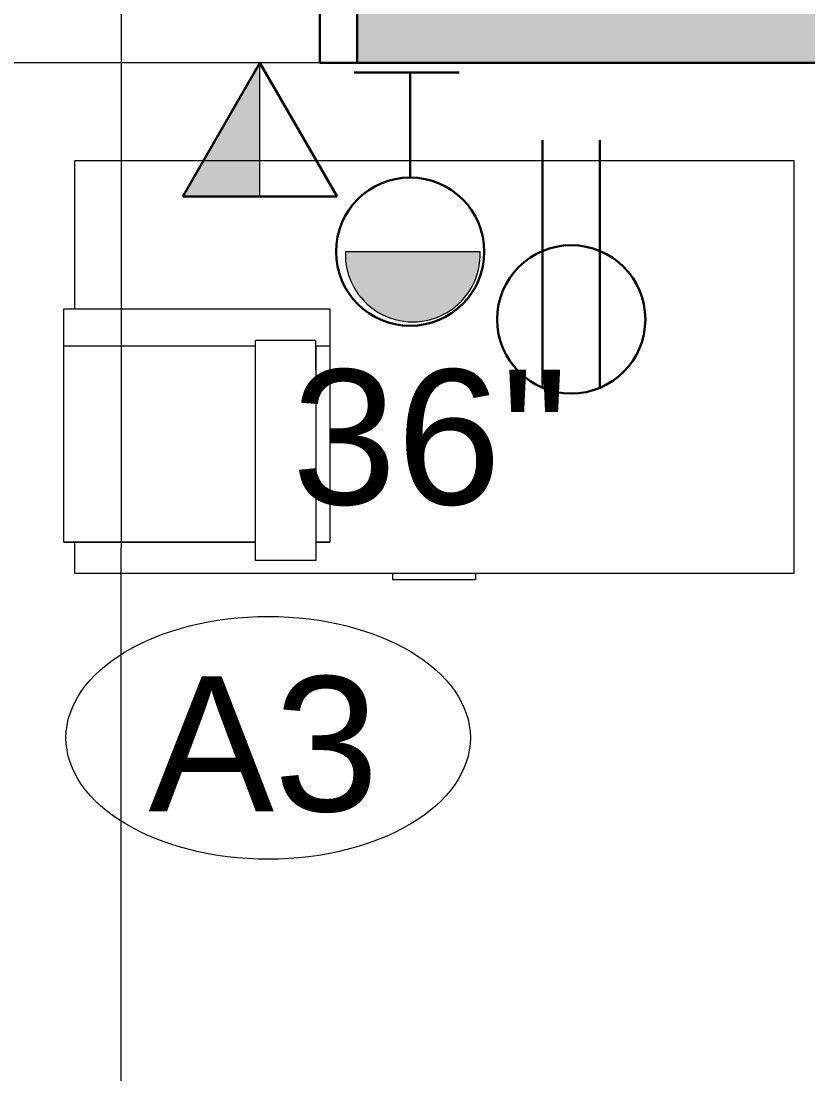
# Model space of a CAD drawing. Header units: inches. Extents: x -4688 to 1542, y -3558 to 978.
# Drawn here: x 966.37 to 992.63, y 533.25 to 568.4 of the extents above; entities that cross this region are included whole.
import ezdxf

# ---------------------------------------------------------------- set-up
doc = ezdxf.new("R2010")
doc.units = ezdxf.units.IN
doc.header["$MEASUREMENT"] = 0
for name, color, linetype, lineweight in [('A-ANNO-NOTE', 131, 'Continuous', 40), ('A-AREA-IDEN', 2, 'Continuous', 9), ('A-GLAZ', 151, 'Continuous', 18), ('A-WALL', 113, 'Continuous', 18), ('A-WALL-PATT', 111, 'Continuous', 18), ('I-FURN', 30, 'Continuous', 9), ('Q-SPCQ', 91, 'Continuous', 9), ('Q-SPCQ-IDEN', 132, 'Continuous', 9)]:
    doc.layers.add(name, color=color, linetype=linetype, lineweight=lineweight)
doc.styles.add('Arial', font='arial.ttf', dxfattribs={"height": 4.5})
doc.styles.add('Swis721 Lt BT', font='swissl.ttf', dxfattribs={"height": 4.5})

# ---------------------------------------------------------------- blocks, each defined once
blk = doc.blocks.new('Double Hung - side window 4_ X 6_ 3_ H-6086068-1st Floor Power _ Signal')
at = {"layer": 'A-GLAZ', "color": 8, "lineweight": 30}
for p, q in [((-18.75, 11), (-18, 11)), ((-18, 6.75), (-18, 11)), ((18, 6.75), (18, 11)), ((18.75, 11), (18, 11)), ((-18, 8.5), (-18, 6.75)), ((-18, 8.5), (-16.25, 8.5)), ((-16.25, 8.5), (-16.25, 6.75)), ((16.25, 8.5), (16.25, 6.75)), ((18, 8.5), (16.25, 8.5)), ((18, 8.5), (18, 6.75)), ((-16.25, 7.625), (16.25, 7.625)), ((-18, 6.75), (-16.25, 6.75)), ((-18, 6.75), (-17.5, 6.75)), ((-17.5, -11), (-17.5, 6.75)), ((18, 6.75), (16.25, 6.75)), ((17.5, 6.75), (18, 6.75)), ((17.5, 6.75), (17.5, -11)), ((-17.5, -11), (-18.75, -11)), ((17.5, -11), (18.75, -11))]:
    blk.add_line(p, q, dxfattribs=at)
blk = doc.blocks.new('Bed_Side_Table_5122 - T-4-V14-1st Floor Power _ Signal')
at = {"layer": 'I-FURN'}
for p, q in [((-1.378, 10), (1.378, 10)), ((-1.378, 9.787), (-1.378, 10)), ((1.378, 10), (1.378, 9.787)), ((-12, 9.787), (-1.378, 9.787)), ((-12, -3.992), (-12, 9.787)), ((-1.378, 9.787), (1.378, 9.787)), ((1.378, 9.787), (12, 9.787)), ((12, 9.787), (12, 8.739)), ((12, 0.954), (12, -3.992)), ((12, -3.992), (-12, -3.992))]:
    blk.add_line(p, q, dxfattribs=at)
blk = doc.blocks.new('Speaker_Phone_6931 - Phone-7340356-1st Floor Power _ Signal')
at = {"layer": 'Q-SPCQ'}
for p, q in [((-14.177, -4.455), (-5.302, -4.455)), ((-14.177, -12.24), (-14.177, -4.455)), ((-14.177, -4.455), (-5.302, -4.455)), ((-14.177, -12.24), (-14.177, -4.455)), ((-5.302, -4.455), (-5.302, -12.24)), ((-5.302, -4.455), (-5.302, -12.24)), ((-7.785, -6.506), (-7.785, -5.508)), ((-5.785, -5.508), (-7.785, -5.508)), ((-5.785, -5.508), (-5.785, -6.506)), ((-14.177, -5.687), (-7.785, -5.687)), ((-7.785, -12.851), (-7.785, -5.687)), ((-5.785, -5.687), (-5.302, -5.687)), ((-5.771, -5.687), (-5.771, -12.851)), ((-7.785, -12.24), (-14.177, -12.24)), ((-14.177, -12.24), (-7.785, -12.24)), ((-7.785, -12.851), (-7.785, -12.24)), ((-5.785, -12.24), (-5.302, -12.24)), ((-5.771, -12.24), (-5.771, -12.851)), ((-5.302, -12.24), (-5.771, -12.24)), ((-5.771, -12.851), (-7.785, -12.851)), ((-5.771, -12.851), (-7.785, -12.851))]:
    blk.add_line(p, q, dxfattribs=at)
blk = doc.blocks.new('Appliance_Specialty Equipment Tag - Standard-3515593-1st Floor Power _ Signal')
at = {"layer": 'Q-SPCQ-IDEN'}
blk.add_ellipse((-0.04989, 0.00375), major_axis=(-0.1406, 0), ratio=0.600473, dxfattribs=at)

msp = doc.modelspace()

# ---------------------------------------------------------------- hatches: boundary and pattern name
at = {"layer": 'A-ANNO-NOTE', "lineweight": 9}
for points in [[(971.763, 562.543), (974.342, 562.543), (974.342, 567.009)], [(981.645, 560.147), (981.691, 560.702), (977.193, 560.622)], [(977.193, 560.622), (981.691, 560.702), (977.195, 560.702)], [(977.259, 560.069), (981.645, 560.147), (977.193, 560.622)], [(980.996, 558.981), (981.645, 560.147), (977.259, 560.069)], [(978.202, 558.733), (977.259, 560.069), (977.328, 559.841)], [(978.202, 558.733), (980.996, 558.981), (977.259, 560.069)], [(980.996, 558.981), (981.305, 559.345), (981.645, 560.147)], [(981.305, 559.345), (981.498, 559.693), (981.645, 560.147)], [(977.726, 559.155), (977.328, 559.841), (977.458, 559.55)], [(978.202, 558.733), (977.328, 559.841), (977.779, 559.095)], [(980.261, 558.513), (980.996, 558.981), (978.202, 558.733)], [(980.261, 558.513), (980.335, 558.543), (980.996, 558.981)], [(980.335, 558.543), (980.617, 558.69), (980.996, 558.981)], [(980.617, 558.69), (980.75, 558.778), (980.996, 558.981)], [(979.483, 558.359), (980.261, 558.513), (978.202, 558.733)], [(979.403, 558.359), (978.202, 558.733), (979.007, 558.402)], [(979.007, 558.402), (978.202, 558.733), (978.479, 558.576)], [(979.483, 558.359), (978.202, 558.733), (979.403, 558.359)], [(979.483, 558.359), (979.8, 558.388), (980.261, 558.513)], [(979.8, 558.388), (979.957, 558.418), (980.261, 558.513)]]:
    msp.add_hatch(color=256, dxfattribs=at).paths.add_polyline_path(points, flags=0)
at = {"layer": 'A-WALL-PATT', "lineweight": 9}
h = msp.add_hatch(color=7, dxfattribs=at)
h.paths.add_polyline_path([(1210.671, 567.009), (1211.237, 567.009), (1211.237, 589.009), (1167.697, 589.009), (1167.697, 567.009)], flags=0)
h.paths.add_polyline_path([(1130.197, 567.009), (1130.197, 589.009), (1068.645, 589.009), (1068.645, 567.009), (1103.592, 567.009)], flags=0)
h.paths.add_polyline_path([(1023.282, 567.009), (1031.145, 567.009), (1031.145, 589.009), (977.592, 589.009), (977.592, 567.009), (996.512, 567.009)], flags=0)
h.paths.add_polyline_path([(929.587, 567.009), (940.092, 567.009), (940.092, 589.009), (874.539, 589.009), (874.539, 567.009), (916.202, 567.009)], flags=0)
h.paths.add_polyline_path([(837.039, 567.009), (837.039, 589.009), (783.486, 589.009), (783.486, 567.009), (835.892, 567.009)], flags=0)
h.paths.add_polyline_path([(728.813, 567.009), (745.986, 567.009), (745.986, 589.009), (682.433, 589.009), (682.433, 567.009), (720.314, 567.009)], flags=0)
h.paths.add_polyline_path([(641.026, 567.009), (644.933, 567.009), (644.933, 589.009), (576.526, 589.009), (576.526, 567.009), (636.401, 567.009)], flags=0)
h.paths.add_polyline_path([(539.026, 567.009), (539.026, 589.009), (480.776, 589.009), (480.776, 567.009), (487.276, 567.009)], flags=0)

# ---------------------------------------------------------------- linework, layer by layer
at = {"layer": 'A-ANNO-NOTE', "lineweight": 9}
for p, q in [((974.342, 567.009), (971.763, 562.543)), ((974.342, 562.543), (974.342, 567.009)), ((971.763, 562.543), (974.342, 562.543)), ((981.691, 560.702), (977.195, 560.702))]:
    msp.add_line(p, q, dxfattribs=at)
at = {"layer": 'A-ANNO-NOTE', "lineweight": 30}
for p, q in [((974.342, 567.009), (971.763, 562.543)), ((974.342, 567.009), (976.92, 562.543)), ((980.995, 566.683), (977.489, 566.683)), ((979.359, 566.683), (979.359, 563.177)), ((983.775, 564.422), (983.775, 556.159)), ((985.691, 564.422), (985.691, 556.159)), ((976.92, 562.543), (971.763, 562.543))]:
    msp.add_line(p, q, dxfattribs=at)
for centre in [(979.356, 560.702), (984.733, 558.441)]:
    msp.add_circle(centre, 2.475, dxfattribs=at)
at = {"layer": 'A-ANNO-NOTE', "lineweight": 9}
msp.add_arc((979.443, 560.609), 2.25, 177.6427, 2.3573, dxfattribs=at)
at = {"layer": 'A-AREA-IDEN'}
msp.add_line((969.713, 508.129), (969.718, 611.973), dxfattribs=at)
at = {"layer": 'A-WALL', "color": 8, "lineweight": 30}
for p, q in [((977.592, 589.009), (977.592, 567.009)), ((977.592, 567.009), (1031.145, 567.009))]:
    msp.add_line(p, q, dxfattribs=at)
at = {"layer": 'A-WALL', "lineweight": 9}
msp.add_line((977.592, 567.009), (940.092, 567.009), dxfattribs=at)

# ---------------------------------------------------------------- block references
at = {"layer": 'A-GLAZ'}
msp.add_blockref('Double Hung - side window 4_ X 6_ 3_ H-6086068-1st Floor Power _ Signal', (958.842, 578.009), dxfattribs=at)
at = {"layer": 'I-FURN', "rotation": 180}
msp.add_blockref('Bed_Side_Table_5122 - T-4-V14-1st Floor Power _ Signal', (980.16, 559.749), dxfattribs=at)
at = {"layer": 'Q-SPCQ'}
msp.add_blockref('Speaker_Phone_6931 - Phone-7340356-1st Floor Power _ Signal', (981.976, 563.249), dxfattribs=at)
at = {"layer": 'Q-SPCQ-IDEN', "xscale": 47.99999999999997, "yscale": 47.99999999999997, "zscale": 47.99999999999997}
msp.add_blockref('Appliance_Specialty Equipment Tag - Standard-3515593-1st Floor Power _ Signal', (977.011, 544.294), dxfattribs=at)

# ---------------------------------------------------------------- texts
at = {"layer": 'A-ANNO-NOTE', "lineweight": 9, "insert": (975.406, 556.765), "char_height": 4.5, "width": 10.302, "attachment_point": 1, "style": 'Swis721 Lt BT'}
msp.add_mtext('36"', dxfattribs=at)
at = {"layer": 'Q-SPCQ-IDEN', "insert": (970.621, 546.522), "char_height": 4.5, "width": 9.393, "attachment_point": 1, "style": 'Arial'}
msp.add_mtext('A3', dxfattribs=at)

doc.saveas('drawing.dxf')
